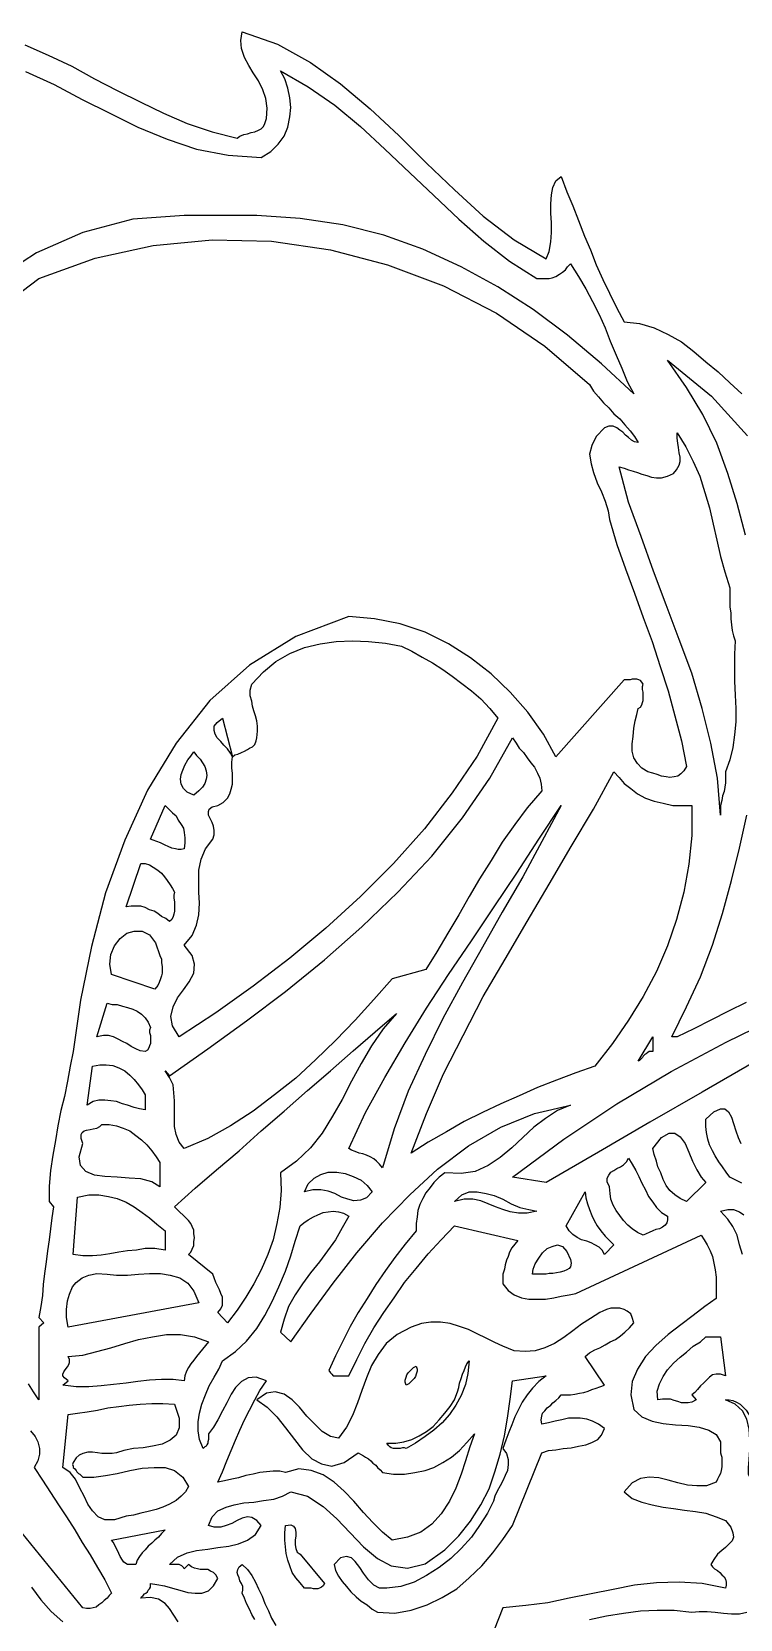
# Model space of a CAD drawing. Extents: x 0.03 to 4.81, y 0.03 to 9.13.
# Drawn here: x 2.194 to 3.158, y 6.879 to 9.039 of the extents above; entities that cross this region are included whole.
import ezdxf

# ---------------------------------------------------------------- set-up
doc = ezdxf.new("R2010")
doc.units = 0
doc.layers.add('1', color=7, linetype='Continuous')

msp = doc.modelspace()

# ---------------------------------------------------------------- linework, layer by layer
for points in [[(2.184, 9.021), (2.216, 9.007), (2.248, 8.992), (2.279, 8.975), (2.31, 8.959), (2.342, 8.943), (2.373, 8.928), (2.405, 8.914), (2.439, 8.903), (2.473, 8.894), (2.477, 8.897), (2.482, 8.899), (2.487, 8.9), (2.492, 8.902), (2.497, 8.903), (2.502, 8.905), (2.506, 8.907), (2.509, 8.91), (2.511, 8.914), (2.513, 8.921), (2.514, 8.935), (2.512, 8.948), (2.508, 8.96), (2.502, 8.972), (2.495, 8.983), (2.489, 8.993), (2.483, 9.004), (2.479, 9.016), (2.478, 9.027), (2.48, 9.039), (2.528, 9.022), (2.573, 8.997), (2.614, 8.968), (2.654, 8.934), (2.693, 8.898), (2.731, 8.86), (2.769, 8.824), (2.808, 8.788), (2.85, 8.756), (2.894, 8.73), (2.898, 8.74), (2.9, 8.753), (2.901, 8.766), (2.901, 8.779), (2.9, 8.792), (2.9, 8.805), (2.901, 8.817), (2.903, 8.827), (2.907, 8.836), (2.914, 8.842), (2.922, 8.821), (2.93, 8.802), (2.938, 8.782), (2.946, 8.761), (2.954, 8.742), (2.962, 8.722), (2.971, 8.702), (2.98, 8.683), (2.99, 8.663), (3, 8.644), (3.021, 8.642), (3.041, 8.636), (3.06, 8.627), (3.078, 8.617), (3.095, 8.604), (3.111, 8.59), (3.128, 8.576), (3.144, 8.561), (3.16, 8.546)], [(2.559, 6.967), (2.592, 6.927), (2.59, 6.924), (2.588, 6.922), (2.585, 6.921), (2.583, 6.92), (2.58, 6.92), (2.577, 6.92), (2.574, 6.921), (2.571, 6.921), (2.568, 6.921), (2.565, 6.921), (2.559, 6.928), (2.553, 6.935), (2.548, 6.942), (2.545, 6.951), (2.542, 6.959), (2.54, 6.968), (2.539, 6.977), (2.538, 6.986), (2.538, 6.996), (2.539, 7.006), (2.546, 7.007), (2.55, 7.005), (2.552, 7.002), (2.553, 6.997), (2.553, 6.992), (2.552, 6.986), (2.552, 6.98), (2.553, 6.975), (2.555, 6.97), (2.559, 6.967)], [(2.497, 6.878), (2.493, 6.885), (2.49, 6.892), (2.486, 6.9), (2.483, 6.907), (2.48, 6.914), (2.481, 6.918), (2.481, 6.923), (2.479, 6.927), (2.477, 6.931), (2.476, 6.935), (2.474, 6.939), (2.473, 6.942), (2.474, 6.946), (2.476, 6.95), (2.48, 6.953), (2.487, 6.946), (2.493, 6.938), (2.498, 6.929), (2.502, 6.92), (2.507, 6.91), (2.511, 6.9), (2.516, 6.89), (2.52, 6.88), (2.526, 6.87)]]:
    msp.add_lwpolyline(points)
at = {"layer": '1'}
for points in [[(2.506, 8.868), (2.519, 8.876), (2.529, 8.886), (2.537, 8.897), (2.542, 8.909), (2.545, 8.923), (2.546, 8.936), (2.545, 8.949), (2.542, 8.962), (2.538, 8.975), (2.532, 8.986), (2.57, 8.964), (2.606, 8.939), (2.641, 8.91), (2.674, 8.879), (2.708, 8.847), (2.741, 8.816), (2.775, 8.784), (2.809, 8.754), (2.844, 8.727), (2.881, 8.703), (2.887, 8.703), (2.892, 8.703), (2.898, 8.703), (2.902, 8.704), (2.907, 8.706), (2.912, 8.709), (2.916, 8.712), (2.92, 8.715), (2.923, 8.719), (2.927, 8.723), (2.938, 8.706), (2.948, 8.689), (2.957, 8.672), (2.966, 8.654), (2.974, 8.636), (2.981, 8.618), (2.989, 8.599), (2.997, 8.581), (3.004, 8.563), (3.013, 8.546), (2.969, 8.587), (2.923, 8.626), (2.876, 8.661), (2.828, 8.692), (2.778, 8.719), (2.726, 8.743), (2.673, 8.762), (2.617, 8.776), (2.559, 8.785), (2.5, 8.789), (2.492, 8.789), (2.483, 8.789), (2.474, 8.789), (2.464, 8.789), (2.453, 8.789), (2.443, 8.789), (2.432, 8.789), (2.421, 8.789), (2.411, 8.789), (2.401, 8.789), (2.331, 8.784), (2.263, 8.766), (2.2, 8.738), (2.141, 8.7)], [(2.185, 8.985), (2.224, 8.967), (2.262, 8.947), (2.3, 8.928), (2.338, 8.909), (2.378, 8.893), (2.418, 8.879), (2.461, 8.871), (2.506, 8.868)], [(2.125, 8.644), (2.203, 8.703), (2.28, 8.731), (2.359, 8.748), (2.439, 8.756), (2.52, 8.754), (2.6, 8.742), (2.678, 8.722), (2.754, 8.693), (2.826, 8.656), (2.892, 8.611), (2.953, 8.559), (2.958, 8.55), (2.965, 8.542), (2.972, 8.534), (2.979, 8.527), (2.986, 8.519), (2.994, 8.512), (3.001, 8.504), (3.008, 8.496), (3.014, 8.488), (3.019, 8.48)], [(3.165, 8.354), (3.154, 8.397), (3.141, 8.438), (3.126, 8.479), (3.107, 8.518), (3.085, 8.555), (3.059, 8.592), (3.119, 8.543), (3.168, 8.489)], [(3.019, 8.48), (3.014, 8.481), (3.01, 8.483), (3.006, 8.487), (3.002, 8.49), (2.998, 8.494), (2.994, 8.497), (2.99, 8.5), (2.985, 8.502), (2.979, 8.502), (2.973, 8.5), (2.962, 8.488), (2.956, 8.476), (2.953, 8.464), (2.955, 8.451), (2.958, 8.439), (2.963, 8.425), (2.969, 8.413), (2.974, 8.4), (2.978, 8.387), (2.98, 8.375), (2.99, 8.341), (3.002, 8.308), (3.014, 8.275), (3.026, 8.242), (3.038, 8.209), (3.049, 8.175), (3.06, 8.142), (3.069, 8.108), (3.078, 8.074), (3.085, 8.039), (3.081, 8.033), (3.077, 8.029), (3.073, 8.026), (3.068, 8.025), (3.062, 8.024), (3.057, 8.025), (3.051, 8.026), (3.045, 8.028), (3.039, 8.03), (3.032, 8.032), (3.024, 8.037), (3.018, 8.043), (3.013, 8.051), (3.011, 8.06), (3.011, 8.07), (3.012, 8.08), (3.013, 8.091), (3.015, 8.101), (3.017, 8.11), (3.019, 8.118), (3.022, 8.12), (3.024, 8.123), (3.025, 8.126), (3.026, 8.129), (3.026, 8.133), (3.026, 8.136), (3.026, 8.14), (3.025, 8.144), (3.025, 8.148), (3.026, 8.151), (3.024, 8.154), (3.022, 8.156), (3.02, 8.157), (3.017, 8.158), (3.014, 8.158), (3.011, 8.158), (3.008, 8.157), (3.005, 8.157), (3.002, 8.157), (3, 8.157), (2.907, 8.052), (2.89, 8.083), (2.869, 8.113), (2.845, 8.14), (2.819, 8.165), (2.791, 8.187), (2.761, 8.206), (2.729, 8.222), (2.695, 8.233), (2.66, 8.24), (2.625, 8.243), (2.553, 8.216), (2.49, 8.177), (2.436, 8.129), (2.39, 8.071), (2.351, 8.007), (2.32, 7.939), (2.294, 7.867), (2.275, 7.794), (2.26, 7.721), (2.25, 7.651), (2.246, 7.631), (2.242, 7.611), (2.238, 7.59), (2.233, 7.571), (2.229, 7.55), (2.226, 7.53), (2.222, 7.51), (2.219, 7.489), (2.217, 7.468), (2.217, 7.447), (2.223, 7.44), (2.221, 7.425), (2.219, 7.41), (2.217, 7.395), (2.215, 7.38), (2.213, 7.365), (2.211, 7.349), (2.209, 7.334), (2.208, 7.319), (2.206, 7.304), (2.203, 7.289), (2.21, 7.282), (2.203, 7.276), (2.203, 7.268), (2.203, 7.259), (2.203, 7.25), (2.203, 7.24), (2.203, 7.229), (2.203, 7.219), (2.203, 7.208), (2.203, 7.198), (2.203, 7.187), (2.203, 7.177), (2.196, 7.188), (2.189, 7.199)], [(3.144, 8.282), (3.144, 8.277), (3.144, 8.27), (3.144, 8.263), (3.144, 8.256), (3.145, 8.248), (3.145, 8.24), (3.146, 8.232), (3.147, 8.224), (3.149, 8.217), (3.151, 8.21), (3.15, 8.192), (3.15, 8.174), (3.15, 8.155), (3.151, 8.136), (3.152, 8.118), (3.152, 8.1), (3.15, 8.082), (3.148, 8.065), (3.144, 8.048), (3.138, 8.032), (3.138, 8.028), (3.138, 8.023), (3.138, 8.017), (3.137, 8.011), (3.136, 8.005), (3.134, 7.999), (3.133, 7.993), (3.131, 7.986), (3.131, 7.98), (3.131, 7.973), (3.127, 8.023), (3.118, 8.071), (3.106, 8.118), (3.092, 8.166), (3.075, 8.212), (3.057, 8.259), (3.04, 8.305), (3.023, 8.352), (3.006, 8.399), (2.993, 8.447), (3, 8.445), (3.006, 8.443), (3.012, 8.441), (3.018, 8.439), (3.024, 8.437), (3.031, 8.435), (3.037, 8.433), (3.044, 8.432), (3.051, 8.432), (3.059, 8.434), (3.067, 8.438), (3.071, 8.443), (3.075, 8.449), (3.076, 8.454), (3.076, 8.46), (3.075, 8.466), (3.074, 8.473), (3.073, 8.479), (3.072, 8.486), (3.072, 8.493), (3.084, 8.474), (3.094, 8.454), (3.103, 8.434), (3.11, 8.412), (3.116, 8.391), (3.121, 8.369), (3.126, 8.347), (3.131, 8.325), (3.137, 8.304), (3.144, 8.282)], [(2.828, 8.105), (2.8, 8.053), (2.766, 8.003), (2.728, 7.954), (2.686, 7.907), (2.641, 7.862), (2.594, 7.819), (2.545, 7.778), (2.495, 7.74), (2.444, 7.704), (2.394, 7.671), (2.385, 7.686), (2.383, 7.699), (2.386, 7.712), (2.392, 7.724), (2.4, 7.735), (2.408, 7.746), (2.414, 7.758), (2.415, 7.77), (2.412, 7.782), (2.401, 7.796), (2.412, 7.809), (2.418, 7.823), (2.421, 7.837), (2.422, 7.853), (2.421, 7.868), (2.421, 7.883), (2.421, 7.898), (2.424, 7.913), (2.43, 7.927), (2.44, 7.94), (2.442, 7.946), (2.442, 7.952), (2.441, 7.958), (2.439, 7.963), (2.436, 7.969), (2.434, 7.973), (2.434, 7.978), (2.435, 7.981), (2.439, 7.984), (2.447, 7.986), (2.454, 7.99), (2.46, 7.996), (2.463, 8.002), (2.465, 8.008), (2.467, 8.015), (2.467, 8.023), (2.467, 8.03), (2.466, 8.037), (2.466, 8.045), (2.467, 8.052), (2.464, 8.057), (2.46, 8.063), (2.455, 8.068), (2.451, 8.073), (2.446, 8.078), (2.443, 8.083), (2.442, 8.088), (2.442, 8.094), (2.446, 8.099), (2.453, 8.105), (2.467, 8.052), (2.47, 8.055), (2.474, 8.056), (2.479, 8.058), (2.483, 8.06), (2.487, 8.062), (2.49, 8.064), (2.494, 8.066), (2.497, 8.069), (2.499, 8.074), (2.5, 8.078), (2.501, 8.087), (2.501, 8.094), (2.5, 8.101), (2.498, 8.108), (2.496, 8.115), (2.494, 8.121), (2.493, 8.128), (2.491, 8.135), (2.491, 8.143), (2.493, 8.151), (2.509, 8.168), (2.526, 8.182), (2.545, 8.193), (2.565, 8.201), (2.586, 8.206), (2.608, 8.209), (2.63, 8.21), (2.652, 8.209), (2.675, 8.207), (2.697, 8.203), (2.711, 8.196), (2.725, 8.188), (2.739, 8.18), (2.753, 8.171), (2.766, 8.162), (2.779, 8.152), (2.792, 8.142), (2.805, 8.131), (2.817, 8.118), (2.828, 8.105)], [(2.888, 8.006), (2.868, 7.983), (2.851, 7.96), (2.834, 7.936), (2.819, 7.911), (2.803, 7.886), (2.789, 7.862), (2.775, 7.837), (2.76, 7.812), (2.745, 7.787), (2.73, 7.763), (2.684, 7.75), (2.659, 7.722), (2.634, 7.694), (2.607, 7.666), (2.58, 7.64), (2.553, 7.615), (2.524, 7.592), (2.495, 7.57), (2.464, 7.55), (2.433, 7.533), (2.401, 7.519), (2.394, 7.528), (2.39, 7.538), (2.388, 7.549), (2.388, 7.56), (2.388, 7.572), (2.388, 7.584), (2.387, 7.595), (2.386, 7.606), (2.381, 7.616), (2.375, 7.625), (2.381, 7.618), (2.433, 7.655), (2.486, 7.693), (2.539, 7.733), (2.592, 7.776), (2.643, 7.821), (2.692, 7.868), (2.738, 7.917), (2.78, 7.969), (2.817, 8.023), (2.848, 8.078), (2.853, 8.071), (2.857, 8.064), (2.863, 8.058), (2.868, 8.051), (2.873, 8.044), (2.878, 8.038), (2.882, 8.03), (2.885, 8.023), (2.887, 8.015), (2.888, 8.006)], [(2.421, 8.006), (2.414, 8), (2.405, 8.004), (2.4, 8.009), (2.397, 8.015), (2.396, 8.022), (2.397, 8.028), (2.399, 8.034), (2.402, 8.041), (2.406, 8.048), (2.41, 8.053), (2.414, 8.059), (2.418, 8.054), (2.423, 8.049), (2.426, 8.044), (2.429, 8.039), (2.431, 8.033), (2.432, 8.027), (2.431, 8.022), (2.429, 8.016), (2.426, 8.011), (2.421, 8.006)], [(3.092, 7.986), (3.092, 7.945), (3.088, 7.906), (3.081, 7.868), (3.071, 7.831), (3.059, 7.795), (3.044, 7.76), (3.026, 7.726), (3.006, 7.694), (2.984, 7.662), (2.96, 7.631), (2.934, 7.622), (2.908, 7.612), (2.882, 7.602), (2.857, 7.591), (2.832, 7.58), (2.807, 7.568), (2.782, 7.556), (2.758, 7.542), (2.733, 7.528), (2.71, 7.513), (2.731, 7.567), (2.754, 7.621), (2.781, 7.673), (2.808, 7.726), (2.838, 7.777), (2.868, 7.828), (2.898, 7.879), (2.928, 7.93), (2.958, 7.981), (2.986, 8.032), (2.993, 8.024), (3, 8.016), (3.009, 8.009), (3.018, 8.002), (3.029, 7.996), (3.041, 7.992), (3.053, 7.989), (3.066, 7.986), (3.078, 7.986), (3.092, 7.986)], [(2.401, 7.927), (2.397, 7.926), (2.393, 7.926), (2.389, 7.927), (2.384, 7.928), (2.379, 7.93), (2.375, 7.932), (2.369, 7.935), (2.364, 7.937), (2.359, 7.939), (2.355, 7.94), (2.375, 7.986), (2.38, 7.981), (2.385, 7.976), (2.39, 7.972), (2.393, 7.966), (2.397, 7.96), (2.4, 7.955), (2.401, 7.949), (2.402, 7.942), (2.402, 7.935), (2.401, 7.927)], [(2.671, 7.493), (2.667, 7.498), (2.663, 7.502), (2.659, 7.505), (2.654, 7.508), (2.649, 7.51), (2.644, 7.512), (2.639, 7.513), (2.634, 7.515), (2.629, 7.517), (2.625, 7.519), (2.648, 7.568), (2.674, 7.616), (2.702, 7.663), (2.731, 7.71), (2.761, 7.756), (2.792, 7.802), (2.823, 7.848), (2.854, 7.894), (2.884, 7.94), (2.914, 7.986), (2.888, 7.937), (2.862, 7.889), (2.834, 7.841), (2.807, 7.793), (2.78, 7.745), (2.753, 7.696), (2.729, 7.647), (2.706, 7.597), (2.687, 7.546), (2.671, 7.493)], [(3.166, 7.718), (3.142, 7.706), (3.118, 7.694), (3.095, 7.682), (3.072, 7.671), (3.065, 7.671), (3.085, 7.712), (3.104, 7.753), (3.12, 7.796), (3.134, 7.839), (3.146, 7.884), (3.157, 7.928), (3.167, 7.973)], [(2.388, 7.868), (2.387, 7.864), (2.387, 7.86), (2.388, 7.855), (2.388, 7.851), (2.388, 7.847), (2.388, 7.842), (2.387, 7.838), (2.386, 7.835), (2.384, 7.831), (2.381, 7.828), (2.376, 7.832), (2.37, 7.835), (2.365, 7.839), (2.36, 7.842), (2.354, 7.844), (2.348, 7.847), (2.342, 7.849), (2.336, 7.849), (2.329, 7.849), (2.322, 7.848), (2.342, 7.907), (2.348, 7.907), (2.354, 7.905), (2.359, 7.902), (2.365, 7.898), (2.37, 7.894), (2.374, 7.889), (2.378, 7.884), (2.382, 7.878), (2.385, 7.873), (2.388, 7.868)], [(2.894, 7.473), (2.848, 7.48), (2.918, 7.532), (2.99, 7.58), (3.064, 7.624), (3.139, 7.664), (3.215, 7.701), (3.292, 7.736), (3.37, 7.77), (3.449, 7.802), (3.527, 7.835), (3.605, 7.868), (3.532, 7.832), (3.46, 7.794), (3.389, 7.756), (3.318, 7.717), (3.247, 7.677), (3.176, 7.636), (3.106, 7.596), (3.035, 7.555), (2.965, 7.514), (2.894, 7.473)], [(2.368, 7.782), (2.37, 7.777), (2.37, 7.772), (2.371, 7.767), (2.371, 7.763), (2.371, 7.758), (2.37, 7.754), (2.369, 7.75), (2.367, 7.745), (2.365, 7.741), (2.361, 7.736), (2.302, 7.756), (2.3, 7.77), (2.301, 7.783), (2.306, 7.795), (2.314, 7.805), (2.323, 7.812), (2.333, 7.815), (2.344, 7.815), (2.354, 7.81), (2.362, 7.799), (2.368, 7.782)], [(2.355, 7.684), (2.354, 7.68), (2.354, 7.677), (2.355, 7.673), (2.355, 7.669), (2.355, 7.666), (2.355, 7.662), (2.354, 7.659), (2.353, 7.656), (2.351, 7.653), (2.348, 7.651), (2.341, 7.652), (2.335, 7.655), (2.329, 7.658), (2.323, 7.662), (2.317, 7.665), (2.311, 7.668), (2.305, 7.671), (2.298, 7.673), (2.291, 7.673), (2.282, 7.671), (2.296, 7.717), (2.303, 7.715), (2.31, 7.715), (2.317, 7.713), (2.324, 7.711), (2.331, 7.709), (2.337, 7.706), (2.343, 7.702), (2.348, 7.697), (2.352, 7.691), (2.355, 7.684)], [(2.532, 7.486), (2.533, 7.462), (2.531, 7.439), (2.527, 7.417), (2.522, 7.395), (2.515, 7.375), (2.506, 7.354), (2.496, 7.335), (2.485, 7.317), (2.473, 7.299), (2.46, 7.282), (2.447, 7.296), (2.451, 7.301), (2.453, 7.306), (2.453, 7.311), (2.453, 7.317), (2.451, 7.322), (2.449, 7.327), (2.446, 7.333), (2.444, 7.337), (2.442, 7.343), (2.44, 7.348), (2.407, 7.375), (2.41, 7.378), (2.412, 7.382), (2.414, 7.387), (2.414, 7.392), (2.415, 7.398), (2.414, 7.403), (2.414, 7.408), (2.412, 7.413), (2.41, 7.417), (2.407, 7.421), (2.388, 7.44), (2.416, 7.465), (2.445, 7.49), (2.476, 7.516), (2.506, 7.543), (2.537, 7.57), (2.569, 7.598), (2.6, 7.625), (2.631, 7.652), (2.661, 7.678), (2.69, 7.703), (2.672, 7.682), (2.656, 7.659), (2.642, 7.635), (2.629, 7.611), (2.616, 7.586), (2.603, 7.563), (2.589, 7.54), (2.573, 7.52), (2.554, 7.502), (2.532, 7.486)], [(3.039, 7.651), (3.036, 7.651), (3.034, 7.651), (3.032, 7.65), (3.03, 7.648), (3.028, 7.647), (3.026, 7.645), (3.025, 7.643), (3.023, 7.641), (3.021, 7.639), (3.019, 7.638), (3.039, 7.671), (3.039, 7.651)], [(2.348, 7.592), (2.348, 7.572), (2.34, 7.573), (2.333, 7.575), (2.324, 7.578), (2.317, 7.58), (2.309, 7.583), (2.301, 7.584), (2.293, 7.585), (2.285, 7.585), (2.277, 7.583), (2.269, 7.578), (2.276, 7.631), (2.286, 7.633), (2.295, 7.633), (2.304, 7.632), (2.312, 7.629), (2.32, 7.625), (2.327, 7.619), (2.333, 7.613), (2.339, 7.606), (2.344, 7.599), (2.348, 7.592)], [(2.393, 6.875), (2.387, 6.884), (2.381, 6.893), (2.375, 6.9), (2.366, 6.906), (2.355, 6.908), (2.342, 6.907), (2.343, 6.909), (2.345, 6.911), (2.347, 6.913), (2.349, 6.914), (2.351, 6.916), (2.352, 6.918), (2.354, 6.92), (2.355, 6.922), (2.355, 6.924), (2.355, 6.927), (2.364, 6.926), (2.374, 6.924), (2.385, 6.921), (2.395, 6.918), (2.406, 6.915), (2.416, 6.914), (2.425, 6.914), (2.434, 6.917), (2.441, 6.924), (2.447, 6.934), (2.444, 6.939), (2.441, 6.942), (2.437, 6.944), (2.433, 6.946), (2.428, 6.946), (2.423, 6.946), (2.419, 6.947), (2.415, 6.948), (2.411, 6.95), (2.407, 6.953), (2.401, 6.947), (2.4, 6.949), (2.398, 6.951), (2.396, 6.952), (2.394, 6.953), (2.392, 6.953), (2.389, 6.953), (2.387, 6.953), (2.384, 6.953), (2.381, 6.953), (2.392, 6.963), (2.405, 6.969), (2.418, 6.972), (2.433, 6.974), (2.447, 6.976), (2.462, 6.978), (2.475, 6.981), (2.487, 6.986), (2.498, 6.994), (2.506, 7.006), (2.5, 7.013), (2.493, 7.017), (2.487, 7.018), (2.48, 7.016), (2.473, 7.013), (2.466, 7.009), (2.458, 7.006), (2.451, 7.004), (2.442, 7.004), (2.434, 7.006), (2.439, 7.018), (2.447, 7.026), (2.458, 7.031), (2.469, 7.034), (2.482, 7.037), (2.496, 7.038), (2.509, 7.04), (2.523, 7.042), (2.535, 7.046), (2.546, 7.052), (2.569, 7.046), (2.59, 7.032), (2.609, 7.015), (2.627, 6.996), (2.645, 6.977), (2.664, 6.961), (2.683, 6.951), (2.705, 6.948), (2.729, 6.954), (2.756, 6.973), (2.775, 6.992), (2.791, 7.012), (2.805, 7.034), (2.816, 7.056), (2.824, 7.079), (2.831, 7.103), (2.837, 7.128), (2.841, 7.152), (2.845, 7.178), (2.848, 7.203), (2.894, 7.21), (2.884, 7.202), (2.875, 7.193), (2.868, 7.184), (2.861, 7.174), (2.856, 7.164), (2.851, 7.154), (2.847, 7.143), (2.843, 7.133), (2.839, 7.122), (2.835, 7.111), (2.84, 7.104), (2.842, 7.096), (2.842, 7.089), (2.841, 7.081), (2.838, 7.074), (2.835, 7.067), (2.831, 7.06), (2.827, 7.053), (2.824, 7.046), (2.822, 7.039), (2.814, 7.023), (2.803, 7.006), (2.792, 6.99), (2.778, 6.975), (2.764, 6.961), (2.748, 6.949), (2.731, 6.938), (2.714, 6.929), (2.696, 6.923), (2.677, 6.921), (2.667, 6.921), (2.659, 6.925), (2.652, 6.932), (2.645, 6.941), (2.64, 6.949), (2.634, 6.957), (2.629, 6.962), (2.622, 6.964), (2.614, 6.962), (2.605, 6.953), (2.607, 6.945), (2.611, 6.937), (2.616, 6.93), (2.622, 6.923), (2.628, 6.916), (2.635, 6.909), (2.642, 6.903), (2.65, 6.898), (2.657, 6.892), (2.664, 6.888), (2.688, 6.887), (2.71, 6.891), (2.732, 6.898), (2.752, 6.908), (2.772, 6.92), (2.789, 6.935), (2.806, 6.951), (2.821, 6.969), (2.835, 6.987), (2.848, 7.006), (2.888, 7.105), (2.897, 7.108), (2.907, 7.109), (2.917, 7.111), (2.928, 7.112), (2.938, 7.114), (2.948, 7.116), (2.956, 7.119), (2.964, 7.123), (2.969, 7.129), (2.973, 7.138), (2.965, 7.144), (2.957, 7.148), (2.949, 7.151), (2.94, 7.152), (2.932, 7.152), (2.924, 7.152), (2.915, 7.15), (2.906, 7.148), (2.897, 7.146), (2.888, 7.144), (2.887, 7.15), (2.888, 7.155), (2.889, 7.159), (2.892, 7.162), (2.895, 7.166), (2.9, 7.17), (2.903, 7.173), (2.907, 7.176), (2.911, 7.18), (2.914, 7.184), (2.921, 7.184), (2.927, 7.184), (2.933, 7.185), (2.939, 7.186), (2.945, 7.187), (2.951, 7.189), (2.956, 7.191), (2.962, 7.193), (2.967, 7.195), (2.973, 7.197), (2.947, 7.236), (2.953, 7.241), (2.96, 7.245), (2.967, 7.248), (2.974, 7.252), (2.981, 7.256), (2.988, 7.259), (2.995, 7.264), (3.001, 7.269), (3.007, 7.275), (3.013, 7.282), (3.011, 7.289), (3.009, 7.294), (3.004, 7.298), (3, 7.3), (2.994, 7.302), (2.988, 7.302), (2.982, 7.302), (2.976, 7.3), (2.971, 7.298), (2.967, 7.296), (2.954, 7.288), (2.942, 7.28), (2.93, 7.271), (2.918, 7.262), (2.905, 7.254), (2.892, 7.248), (2.879, 7.244), (2.865, 7.243), (2.85, 7.244), (2.835, 7.25), (2.824, 7.255), (2.812, 7.261), (2.8, 7.267), (2.788, 7.273), (2.776, 7.277), (2.763, 7.281), (2.75, 7.283), (2.737, 7.283), (2.724, 7.281), (2.71, 7.276), (2.691, 7.266), (2.676, 7.254), (2.665, 7.239), (2.656, 7.224), (2.649, 7.207), (2.643, 7.19), (2.637, 7.173), (2.63, 7.156), (2.622, 7.14), (2.611, 7.125), (2.6, 7.127), (2.589, 7.134), (2.579, 7.144), (2.568, 7.155), (2.558, 7.167), (2.548, 7.177), (2.537, 7.185), (2.525, 7.188), (2.513, 7.186), (2.5, 7.177), (2.514, 7.167), (2.527, 7.154), (2.539, 7.139), (2.551, 7.123), (2.562, 7.109), (2.575, 7.097), (2.588, 7.09), (2.602, 7.087), (2.619, 7.092), (2.638, 7.105), (2.641, 7.103), (2.645, 7.101), (2.648, 7.099), (2.652, 7.097), (2.655, 7.094), (2.658, 7.091), (2.662, 7.088), (2.664, 7.085), (2.668, 7.082), (2.671, 7.078), (2.686, 7.076), (2.701, 7.076), (2.715, 7.078), (2.729, 7.081), (2.741, 7.085), (2.753, 7.092), (2.765, 7.099), (2.776, 7.108), (2.786, 7.119), (2.796, 7.131), (2.79, 7.113), (2.784, 7.094), (2.778, 7.076), (2.771, 7.057), (2.762, 7.039), (2.751, 7.022), (2.738, 7.008), (2.723, 6.997), (2.705, 6.99), (2.684, 6.986), (2.671, 6.997), (2.658, 7.01), (2.645, 7.024), (2.632, 7.039), (2.619, 7.053), (2.605, 7.065), (2.59, 7.075), (2.574, 7.081), (2.557, 7.083), (2.539, 7.078), (2.531, 7.08), (2.522, 7.08), (2.513, 7.079), (2.504, 7.078), (2.495, 7.076), (2.485, 7.074), (2.475, 7.071), (2.466, 7.069), (2.456, 7.067), (2.447, 7.065), (2.453, 7.079), (2.459, 7.094), (2.465, 7.108), (2.471, 7.122), (2.477, 7.136), (2.483, 7.15), (2.49, 7.163), (2.497, 7.177), (2.504, 7.19), (2.513, 7.203), (2.499, 7.208), (2.488, 7.207), (2.479, 7.202), (2.471, 7.194), (2.465, 7.185), (2.459, 7.173), (2.453, 7.162), (2.447, 7.15), (2.441, 7.14), (2.434, 7.131), (2.434, 7.128), (2.434, 7.125), (2.434, 7.123), (2.433, 7.12), (2.433, 7.118), (2.432, 7.116), (2.431, 7.114), (2.429, 7.113), (2.427, 7.111), (2.422, 7.123), (2.42, 7.135), (2.42, 7.147), (2.422, 7.159), (2.425, 7.171), (2.43, 7.184), (2.435, 7.196), (2.442, 7.208), (2.448, 7.219), (2.453, 7.23), (2.471, 7.243), (2.486, 7.257), (2.5, 7.274), (2.511, 7.292), (2.521, 7.311), (2.53, 7.331), (2.539, 7.352), (2.546, 7.373), (2.552, 7.393), (2.559, 7.414), (2.564, 7.418), (2.57, 7.422), (2.577, 7.426), (2.583, 7.429), (2.59, 7.432), (2.597, 7.433), (2.604, 7.434), (2.611, 7.433), (2.618, 7.431), (2.625, 7.427), (2.616, 7.411), (2.607, 7.395), (2.596, 7.38), (2.585, 7.365), (2.573, 7.35), (2.562, 7.335), (2.552, 7.32), (2.543, 7.304), (2.537, 7.287), (2.532, 7.269), (2.546, 7.256), (2.574, 7.295), (2.604, 7.336), (2.636, 7.377), (2.671, 7.418), (2.708, 7.456), (2.746, 7.491), (2.788, 7.523), (2.832, 7.548), (2.878, 7.567), (2.927, 7.578)], [(2.927, 7.578), (2.909, 7.571), (2.893, 7.56), (2.877, 7.548), (2.862, 7.534), (2.847, 7.52), (2.831, 7.507), (2.815, 7.496), (2.797, 7.488), (2.778, 7.485), (2.756, 7.486), (2.748, 7.48), (2.741, 7.473), (2.736, 7.466), (2.73, 7.459), (2.726, 7.451), (2.722, 7.443), (2.719, 7.435), (2.718, 7.426), (2.717, 7.417), (2.717, 7.407), (2.702, 7.389), (2.688, 7.371), (2.675, 7.353), (2.662, 7.334), (2.65, 7.315), (2.638, 7.296), (2.627, 7.277), (2.617, 7.257), (2.607, 7.237), (2.598, 7.217), (2.6, 7.214), (2.602, 7.212), (2.604, 7.21), (2.607, 7.21), (2.61, 7.21), (2.613, 7.21), (2.616, 7.21), (2.619, 7.21), (2.622, 7.21), (2.625, 7.21), (2.636, 7.232), (2.647, 7.254), (2.659, 7.275), (2.673, 7.296), (2.687, 7.316), (2.701, 7.337), (2.717, 7.356), (2.733, 7.376), (2.751, 7.395), (2.769, 7.414), (2.855, 7.394), (2.851, 7.389), (2.847, 7.384), (2.844, 7.378), (2.842, 7.372), (2.84, 7.367), (2.838, 7.361), (2.837, 7.355), (2.835, 7.348), (2.835, 7.342), (2.835, 7.335), (2.842, 7.326), (2.85, 7.32), (2.86, 7.316), (2.87, 7.314), (2.881, 7.314), (2.893, 7.314), (2.904, 7.316), (2.914, 7.318), (2.925, 7.32), (2.934, 7.322), (3.105, 7.401), (3.109, 7.395), (3.113, 7.388), (3.117, 7.38), (3.12, 7.372), (3.122, 7.363), (3.124, 7.354), (3.125, 7.344), (3.125, 7.335), (3.125, 7.325), (3.125, 7.315), (3.11, 7.304), (3.094, 7.292), (3.077, 7.279), (3.06, 7.266), (3.043, 7.251), (3.029, 7.236), (3.018, 7.219), (3.011, 7.202), (3.009, 7.184), (3.013, 7.164), (3.024, 7.154), (3.038, 7.148), (3.053, 7.145), (3.07, 7.143), (3.087, 7.142), (3.102, 7.14), (3.115, 7.136), (3.125, 7.13), (3.131, 7.12), (3.131, 7.105), (3.132, 7.102), (3.133, 7.099), (3.133, 7.095), (3.133, 7.091), (3.133, 7.086), (3.132, 7.081), (3.131, 7.077), (3.129, 7.073), (3.127, 7.069), (3.125, 7.065), (3.112, 7.06), (3.099, 7.06), (3.086, 7.061), (3.073, 7.064), (3.06, 7.068), (3.047, 7.071), (3.034, 7.072), (3.022, 7.07), (3.011, 7.064), (3, 7.052), (3.011, 7.043), (3.024, 7.038), (3.038, 7.034), (3.053, 7.031), (3.067, 7.029), (3.082, 7.027), (3.097, 7.025), (3.111, 7.023), (3.125, 7.018), (3.138, 7.013), (3.145, 7.004), (3.148, 6.996), (3.149, 6.99), (3.147, 6.985), (3.143, 6.981), (3.138, 6.976), (3.133, 6.972), (3.127, 6.967), (3.122, 6.96), (3.118, 6.953), (3.12, 6.95), (3.123, 6.947), (3.127, 6.945), (3.13, 6.942), (3.133, 6.939), (3.136, 6.936), (3.138, 6.933), (3.139, 6.929), (3.139, 6.925), (3.138, 6.921), (3.106, 6.927), (3.075, 6.929), (3.044, 6.928), (3.014, 6.925), (2.985, 6.919), (2.955, 6.913), (2.925, 6.907), (2.896, 6.901), (2.866, 6.897), (2.835, 6.894), (2.829, 6.879), (2.823, 6.864)], [(3.16, 7.472), (3.152, 7.476), (3.144, 7.48), (3.139, 7.487), (3.134, 7.494), (3.129, 7.501), (3.124, 7.509), (3.12, 7.516), (3.116, 7.524), (3.114, 7.532), (3.112, 7.541), (3.111, 7.549), (3.111, 7.559), (3.122, 7.569), (3.131, 7.573), (3.137, 7.573), (3.142, 7.569), (3.146, 7.562), (3.149, 7.553), (3.152, 7.543), (3.155, 7.534), (3.159, 7.526)], [(2.368, 7.5), (2.368, 7.467), (2.357, 7.474), (2.342, 7.478), (2.326, 7.479), (2.31, 7.48), (2.293, 7.481), (2.279, 7.483), (2.267, 7.488), (2.26, 7.496), (2.258, 7.508), (2.263, 7.526), (2.261, 7.533), (2.261, 7.538), (2.262, 7.541), (2.265, 7.543), (2.268, 7.544), (2.273, 7.545), (2.277, 7.546), (2.282, 7.547), (2.286, 7.549), (2.289, 7.552), (2.299, 7.552), (2.309, 7.55), (2.318, 7.547), (2.327, 7.543), (2.335, 7.537), (2.343, 7.531), (2.35, 7.524), (2.357, 7.516), (2.363, 7.508), (2.368, 7.5)], [(3.111, 7.473), (3.085, 7.447), (3.076, 7.451), (3.069, 7.456), (3.062, 7.462), (3.057, 7.469), (3.053, 7.477), (3.05, 7.486), (3.046, 7.494), (3.044, 7.502), (3.041, 7.511), (3.039, 7.519), (3.051, 7.534), (3.061, 7.54), (3.069, 7.54), (3.076, 7.535), (3.083, 7.526), (3.088, 7.514), (3.093, 7.502), (3.099, 7.49), (3.105, 7.48), (3.111, 7.473)], [(3.059, 7.427), (3.059, 7.422), (3.058, 7.418), (3.056, 7.415), (3.052, 7.412), (3.048, 7.41), (3.043, 7.409), (3.039, 7.407), (3.034, 7.405), (3.03, 7.403), (3.026, 7.401), (3.018, 7.405), (3.011, 7.41), (3.005, 7.415), (2.999, 7.421), (2.994, 7.428), (2.989, 7.435), (2.985, 7.442), (2.982, 7.45), (2.981, 7.458), (2.98, 7.467), (2.977, 7.474), (2.977, 7.479), (2.979, 7.483), (2.982, 7.487), (2.986, 7.489), (2.99, 7.492), (2.995, 7.494), (2.999, 7.497), (3.003, 7.501), (3.006, 7.506), (3.011, 7.498), (3.016, 7.489), (3.02, 7.481), (3.024, 7.472), (3.029, 7.463), (3.033, 7.454), (3.039, 7.446), (3.044, 7.439), (3.051, 7.432), (3.059, 7.427)], [(2.657, 7.46), (2.649, 7.452), (2.641, 7.449), (2.632, 7.448), (2.624, 7.45), (2.615, 7.453), (2.606, 7.458), (2.597, 7.461), (2.587, 7.463), (2.576, 7.463), (2.565, 7.46), (2.57, 7.471), (2.578, 7.479), (2.587, 7.484), (2.597, 7.487), (2.609, 7.487), (2.62, 7.485), (2.631, 7.481), (2.642, 7.476), (2.65, 7.469), (2.657, 7.46)], [(2.375, 7.407), (2.375, 7.381), (2.361, 7.383), (2.348, 7.383), (2.336, 7.381), (2.324, 7.38), (2.312, 7.378), (2.3, 7.376), (2.288, 7.374), (2.276, 7.373), (2.263, 7.373), (2.25, 7.375), (2.256, 7.453), (2.271, 7.456), (2.285, 7.456), (2.298, 7.454), (2.31, 7.451), (2.322, 7.446), (2.333, 7.44), (2.344, 7.432), (2.354, 7.425), (2.364, 7.416), (2.375, 7.407)], [(2.881, 7.434), (2.868, 7.431), (2.856, 7.431), (2.845, 7.433), (2.835, 7.436), (2.825, 7.44), (2.815, 7.444), (2.805, 7.448), (2.794, 7.45), (2.782, 7.45), (2.769, 7.447), (2.779, 7.456), (2.789, 7.46), (2.8, 7.46), (2.812, 7.458), (2.823, 7.455), (2.835, 7.45), (2.846, 7.444), (2.858, 7.439), (2.87, 7.436), (2.881, 7.434)], [(2.986, 7.388), (2.973, 7.375), (2.97, 7.381), (2.966, 7.385), (2.96, 7.388), (2.955, 7.391), (2.949, 7.393), (2.942, 7.395), (2.936, 7.398), (2.93, 7.402), (2.925, 7.407), (2.921, 7.414), (2.947, 7.46), (2.948, 7.452), (2.95, 7.444), (2.953, 7.436), (2.956, 7.428), (2.959, 7.421), (2.963, 7.414), (2.968, 7.407), (2.974, 7.4), (2.98, 7.394), (2.986, 7.388)], [(3.161, 7.375), (3.157, 7.388), (3.154, 7.401), (3.148, 7.413), (3.141, 7.423), (3.131, 7.434), (3.141, 7.436), (3.149, 7.436), (3.157, 7.433), (3.163, 7.429)], [(2.927, 7.368), (2.928, 7.363), (2.927, 7.358), (2.925, 7.356), (2.922, 7.354), (2.918, 7.352), (2.913, 7.351), (2.908, 7.35), (2.903, 7.349), (2.898, 7.349), (2.894, 7.348), (2.875, 7.348), (2.876, 7.355), (2.879, 7.362), (2.884, 7.37), (2.889, 7.377), (2.895, 7.383), (2.902, 7.386), (2.909, 7.388), (2.916, 7.386), (2.922, 7.379), (2.927, 7.368)], [(2.421, 7.309), (2.243, 7.276), (2.241, 7.289), (2.241, 7.3), (2.242, 7.312), (2.245, 7.321), (2.249, 7.331), (2.254, 7.337), (2.262, 7.343), (2.271, 7.347), (2.282, 7.349), (2.296, 7.348), (2.309, 7.347), (2.324, 7.347), (2.339, 7.348), (2.354, 7.349), (2.369, 7.349), (2.382, 7.347), (2.395, 7.343), (2.406, 7.336), (2.414, 7.325), (2.421, 7.309)], [(2.434, 7.256), (2.43, 7.251), (2.426, 7.246), (2.422, 7.241), (2.418, 7.236), (2.414, 7.231), (2.41, 7.226), (2.407, 7.221), (2.404, 7.216), (2.402, 7.21), (2.401, 7.203), (2.386, 7.205), (2.37, 7.205), (2.354, 7.204), (2.338, 7.202), (2.322, 7.2), (2.305, 7.198), (2.288, 7.196), (2.271, 7.195), (2.254, 7.195), (2.236, 7.197), (2.243, 7.203), (2.238, 7.207), (2.236, 7.21), (2.236, 7.212), (2.237, 7.215), (2.239, 7.218), (2.242, 7.222), (2.244, 7.225), (2.245, 7.228), (2.245, 7.232), (2.243, 7.236), (2.263, 7.238), (2.282, 7.243), (2.301, 7.248), (2.32, 7.254), (2.339, 7.259), (2.358, 7.263), (2.377, 7.266), (2.396, 7.266), (2.415, 7.263), (2.434, 7.256)], [(3.138, 7.21), (3.131, 7.212), (3.125, 7.212), (3.12, 7.211), (3.116, 7.208), (3.112, 7.204), (3.108, 7.2), (3.104, 7.196), (3.1, 7.191), (3.096, 7.187), (3.092, 7.184), (3.098, 7.177), (3.092, 7.174), (3.087, 7.173), (3.082, 7.173), (3.078, 7.173), (3.073, 7.175), (3.068, 7.176), (3.063, 7.178), (3.058, 7.178), (3.052, 7.178), (3.046, 7.177), (3.045, 7.189), (3.048, 7.199), (3.053, 7.209), (3.059, 7.218), (3.067, 7.227), (3.076, 7.235), (3.085, 7.242), (3.094, 7.25), (3.104, 7.256), (3.111, 7.263), (3.131, 7.263), (3.138, 7.21)], [(2.789, 7.23), (2.787, 7.213), (2.784, 7.198), (2.778, 7.183), (2.771, 7.17), (2.762, 7.157), (2.752, 7.146), (2.741, 7.136), (2.729, 7.127), (2.716, 7.118), (2.703, 7.111), (2.701, 7.112), (2.698, 7.112), (2.695, 7.111), (2.692, 7.111), (2.689, 7.111), (2.686, 7.111), (2.683, 7.112), (2.681, 7.113), (2.679, 7.115), (2.677, 7.118), (2.689, 7.118), (2.7, 7.12), (2.711, 7.123), (2.721, 7.128), (2.731, 7.134), (2.74, 7.141), (2.748, 7.15), (2.756, 7.159), (2.763, 7.168), (2.769, 7.177), (2.771, 7.182), (2.773, 7.188), (2.775, 7.194), (2.776, 7.2), (2.778, 7.206), (2.78, 7.212), (2.782, 7.217), (2.784, 7.222), (2.786, 7.226), (2.789, 7.23)], [(2.717, 7.223), (2.718, 7.219), (2.718, 7.216), (2.717, 7.212), (2.716, 7.209), (2.714, 7.206), (2.712, 7.204), (2.709, 7.201), (2.707, 7.199), (2.705, 7.198), (2.703, 7.197), (2.702, 7.201), (2.702, 7.204), (2.703, 7.208), (2.704, 7.211), (2.706, 7.214), (2.708, 7.216), (2.711, 7.219), (2.713, 7.221), (2.715, 7.222), (2.717, 7.223)], [(3.177, 7.144), (3.171, 7.072), (3.169, 7.076), (3.169, 7.085), (3.17, 7.096), (3.171, 7.109), (3.171, 7.123), (3.17, 7.137), (3.167, 7.151), (3.161, 7.162), (3.151, 7.171), (3.138, 7.177), (3.143, 7.177), (3.148, 7.176), (3.153, 7.174), (3.158, 7.171), (3.162, 7.167), (3.166, 7.163), (3.169, 7.158), (3.173, 7.153), (3.175, 7.149), (3.177, 7.144)], [(2.388, 7.171), (2.394, 7.152), (2.394, 7.139), (2.39, 7.129), (2.382, 7.122), (2.371, 7.117), (2.358, 7.114), (2.345, 7.112), (2.332, 7.111), (2.319, 7.108), (2.309, 7.105), (2.303, 7.104), (2.296, 7.104), (2.289, 7.104), (2.283, 7.105), (2.276, 7.106), (2.27, 7.106), (2.263, 7.104), (2.258, 7.102), (2.254, 7.098), (2.25, 7.092), (2.249, 7.089), (2.25, 7.087), (2.25, 7.085), (2.252, 7.083), (2.254, 7.081), (2.255, 7.079), (2.257, 7.077), (2.259, 7.076), (2.261, 7.074), (2.263, 7.072), (2.278, 7.072), (2.294, 7.074), (2.31, 7.077), (2.327, 7.081), (2.344, 7.084), (2.36, 7.085), (2.375, 7.085), (2.388, 7.081), (2.399, 7.072), (2.407, 7.059), (2.403, 7.052), (2.397, 7.046), (2.39, 7.04), (2.381, 7.035), (2.372, 7.031), (2.363, 7.028), (2.352, 7.025), (2.342, 7.023), (2.332, 7.02), (2.322, 7.019), (2.306, 7.014), (2.293, 7.014), (2.284, 7.018), (2.276, 7.026), (2.27, 7.035), (2.265, 7.046), (2.259, 7.057), (2.253, 7.069), (2.246, 7.078), (2.236, 7.085), (2.243, 7.157), (2.256, 7.159), (2.269, 7.161), (2.283, 7.163), (2.297, 7.166), (2.312, 7.168), (2.326, 7.17), (2.341, 7.171), (2.357, 7.172), (2.372, 7.172), (2.388, 7.171)], [(2.192, 7.135), (2.198, 7.127), (2.202, 7.12), (2.204, 7.111), (2.204, 7.103), (2.202, 7.094), (2.197, 7.085)], [(2.197, 7.085), (2.208, 7.068), (2.219, 7.051), (2.23, 7.034), (2.241, 7.018), (2.252, 7), (2.262, 6.983), (2.273, 6.966), (2.283, 6.949), (2.293, 6.932), (2.302, 6.914), (2.299, 6.911), (2.296, 6.907), (2.292, 6.904), (2.289, 6.901), (2.285, 6.898), (2.281, 6.895), (2.277, 6.894), (2.273, 6.893), (2.268, 6.893), (2.263, 6.894), (2.151, 7.032)], [(2.335, 6.953), (2.328, 6.953), (2.324, 6.953), (2.319, 6.956), (2.317, 6.959), (2.314, 6.964), (2.312, 6.968), (2.31, 6.973), (2.307, 6.978), (2.305, 6.983), (2.302, 6.986), (2.375, 7), (2.37, 6.995), (2.366, 6.99), (2.361, 6.986), (2.357, 6.982), (2.352, 6.978), (2.348, 6.973), (2.344, 6.969), (2.34, 6.964), (2.337, 6.959), (2.335, 6.953)], [(2.193, 6.922), (2.206, 6.905), (2.22, 6.889), (2.236, 6.875)], [(2.953, 6.878), (2.976, 6.883), (2.999, 6.887), (3.022, 6.89), (3.045, 6.891), (3.068, 6.891), (3.092, 6.888), (3.102, 6.889), (3.113, 6.889), (3.124, 6.888), (3.135, 6.887), (3.146, 6.886), (3.157, 6.886), (3.167, 6.888)]]:
    msp.add_lwpolyline(points, dxfattribs=at)

doc.saveas('drawing.dxf')
